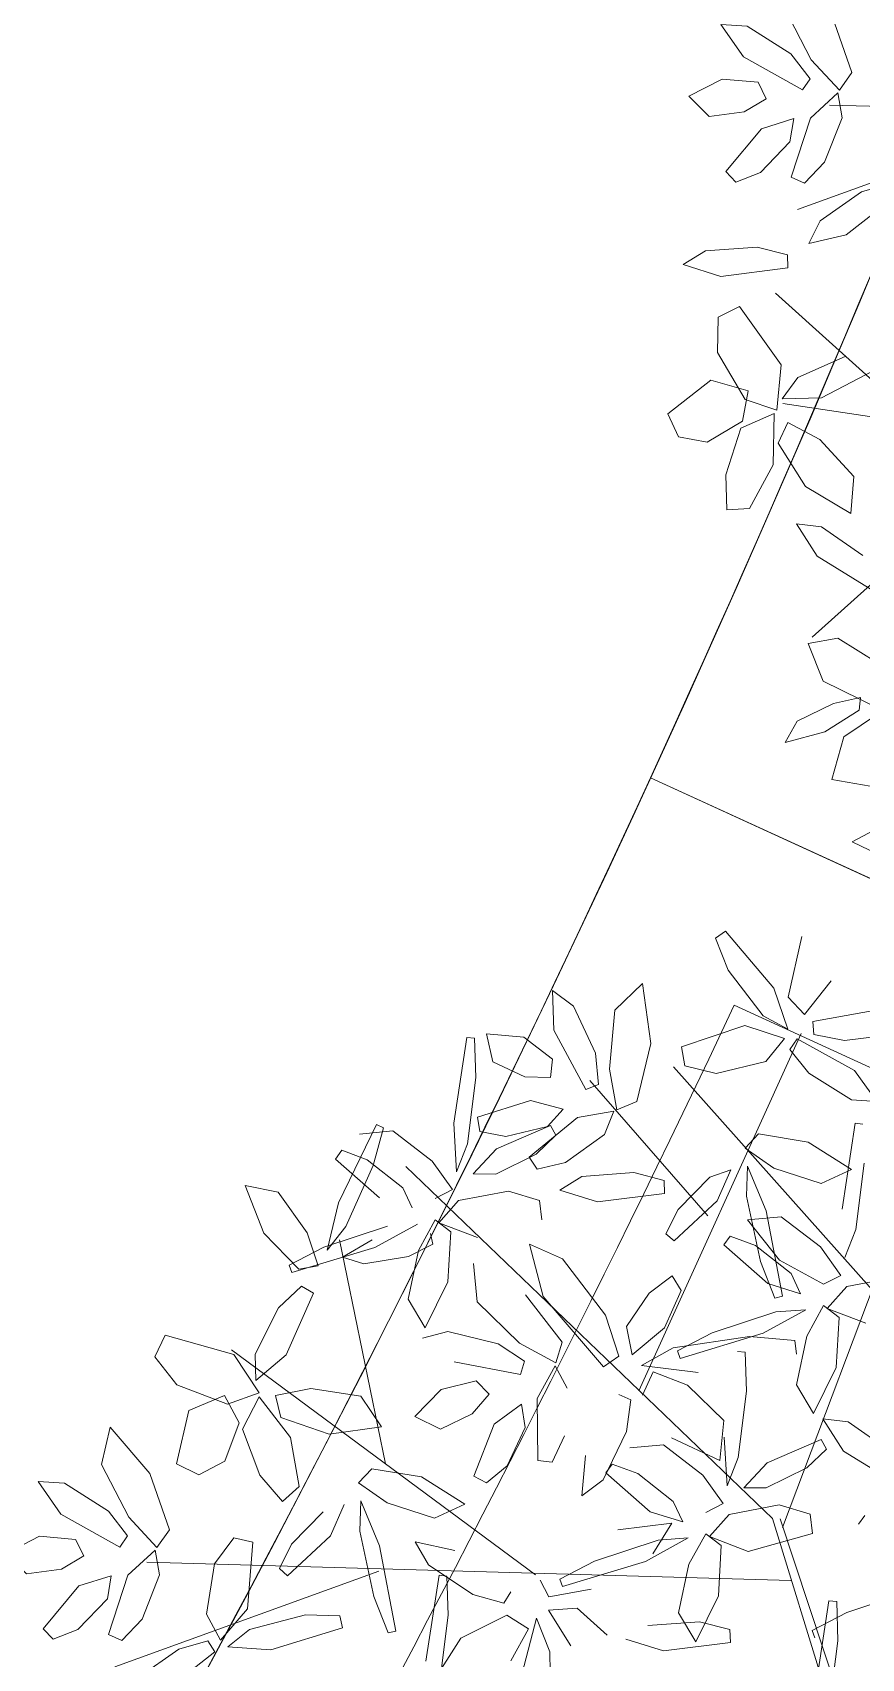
# Model space of a CAD drawing. Header units: millimetres. Extents: x 4980 to 19099, y 3891 to 5773.
# Drawn here: x 8071.67 to 8095.77, y 4416.18 to 4463.47 of the extents above; entities that cross this region are included whole.
import ezdxf

# ---------------------------------------------------------------- set-up
doc = ezdxf.new("R2010")
doc.units = ezdxf.units.MM
for name, color, linetype, lineweight in [('no3_ahşap gorunus on kalın', 34, 'Continuous', 20), ('no3_paslanmaz gorunus on', 163, 'Continuous', 18), ('no3_ölçü tefriş', 252, 'Continuous', 0), ('PLAN YAZI', 4, 'Continuous', 9)]:
    doc.layers.add(name, color=color, linetype=linetype, lineweight=lineweight)

# ---------------------------------------------------------------- blocks, each defined once
blk = doc.blocks.new('p34')
at = {"color": 68}
for p, q in [((1694.211, -14121.641), (1693.807, -14119.884)), ((1694.626, -14121.385), (1696.025, -14119.712)), ((1696.316, -14119.918), (1695.95, -14120.849)), ((1696.025, -14119.712), (1696.316, -14119.918)), ((1695.95, -14120.849), (1694.933, -14122.183)), ((1692.951, -14121.176), (1693.734, -14122.154)), ((1694.222, -14122.572), (1694.626, -14121.385)), ((1698.209, -14122.976), (1698.443, -14121.227)), ((1698.443, -14121.227), (1699.246, -14122.005)), ((1700.445, -14121.879), (1701.061, -14121.423)), ((1701.061, -14121.423), (1701.022, -14122.574)), ((1691.557, -14122.016), (1693.491, -14122.355)), ((1693.734, -14122.154), (1694.211, -14121.641)), ((1699.246, -14122.005), (1699.411, -14123.716)), ((1699.815, -14123.25), (1700.445, -14121.879)), ((1693.491, -14122.355), (1693.461, -14122.731)), ((1694.933, -14122.183), (1694.222, -14122.572)), ((1694.323, -14122.844), (1695.467, -14122.467)), ((1695.467, -14122.467), (1697.314, -14123.072)), ((1692.571, -14122.915), (1691.074, -14122.734)), ((1692.288, -14123.78), (1693.95, -14122.86)), ((1693.461, -14122.731), (1692.571, -14122.915)), ((1693.95, -14122.86), (1694.164, -14123.17)), ((1694.861, -14123.512), (1694.323, -14122.844)), ((1701.022, -14122.574), (1700.103, -14124.31)), ((1701.061, -14123.421), (1701.893, -14122.78)), ((1701.893, -14122.78), (1702.978, -14122.672)), ((1702.978, -14122.672), (1702.802, -14123.489)), ((1703.326, -14122.803), (1703.296, -14123.94)), ((1703.555, -14122.777), (1703.326, -14122.803)), ((1703.945, -14125.271), (1703.555, -14122.777)), ((1694.164, -14123.17), (1693.613, -14123.859)), ((1697.314, -14123.072), (1697.217, -14123.63)), ((1698.616, -14124.664), (1698.209, -14122.976)), ((1699.734, -14124.16), (1699.815, -14123.25)), ((1701.124, -14123.956), (1701.061, -14123.421)), ((1691.641, -14124.685), (1692.288, -14123.78)), ((1693.613, -14123.859), (1692.377, -14124.635)), ((1696.306, -14123.858), (1694.861, -14123.512)), ((1697.217, -14123.63), (1696.306, -14123.858)), ((1699.411, -14123.716), (1699.2, -14124.897)), ((1702.802, -14123.489), (1701.874, -14123.928)), ((1700.103, -14124.31), (1699.734, -14124.16)), ((1701.874, -14123.928), (1701.124, -14123.956)), ((1703.296, -14123.94), (1703.547, -14125.868)), ((1692.377, -14124.635), (1691.641, -14124.685)), ((1700.764, -14124.872), (1701.712, -14124.614)), ((1701.712, -14124.614), (1703.257, -14125.099)), ((1692.278, -14125.317), (1692.049, -14125.343)), ((1692.667, -14127.812), (1692.278, -14125.317)), ((1699.286, -14124.939), (1700.349, -14125.122)), ((1700.349, -14125.122), (1701.751, -14126.266)), ((1701.221, -14125.379), (1700.764, -14124.872)), ((1703.257, -14125.099), (1703.184, -14125.512)), ((1703.869, -14126.683), (1703.945, -14125.271)), ((1706.194, -14125.302), (1705.982, -14125.394)), ((1707.299, -14127.572), (1706.194, -14125.302)), ((1695.087, -14125.618), (1693.644, -14125.86)), ((1695.477, -14126.027), (1695.087, -14125.618)), ((1701.13, -14125.352), (1700.98, -14125.63)), ((1700.98, -14125.63), (1701.55, -14126.177)), ((1702.703, -14126.023), (1701.13, -14125.352)), ((1702.428, -14125.664), (1701.221, -14125.379)), ((1703.184, -14125.512), (1702.428, -14125.664)), ((1705.716, -14125.489), (1704.572, -14126.373)), ((1706.689, -14125.575), (1705.716, -14125.489)), ((1705.982, -14125.394), (1706.287, -14126.49)), ((1693.644, -14125.86), (1692.385, -14126.661)), ((1701.751, -14126.266), (1701.524, -14126.619)), ((1701.55, -14126.177), (1702.731, -14126.754)), ((1703.383, -14126.748), (1702.703, -14126.023)), ((1703.547, -14125.868), (1703.869, -14126.683)), ((1707.203, -14126.043), (1706.464, -14126.322)), ((1707.389, -14126.297), (1707.203, -14126.043)), ((1692.018, -14126.48), (1692.27, -14128.408)), ((1692.385, -14126.661), (1693.274, -14127.065)), ((1693.274, -14127.065), (1694.647, -14126.612)), ((1701.524, -14126.619), (1700.696, -14126.424)), ((1702.731, -14126.754), (1703.383, -14126.748)), ((1704.572, -14126.373), (1703.983, -14127.201)), ((1706.464, -14126.322), (1705.435, -14127.14)), ((1706.287, -14126.49), (1707.094, -14128.259)), ((1703.983, -14127.201), (1704.488, -14127.457)), ((1705.435, -14127.14), (1705.16, -14127.731)), ((1701.457, -14127.525), (1702.356, -14127.25)), ((1702.356, -14127.25), (1703.816, -14127.522)), ((1703.816, -14127.522), (1704.388, -14128.161)), ((1704.388, -14128.161), (1703.265, -14128.596)), ((1704.492, -14128.078), (1704.044, -14128.424)), ((1704.987, -14128.966), (1704.492, -14128.078)), ((1692.27, -14128.408), (1692.591, -14129.223)), ((1704.044, -14128.424), (1704.133, -14129.884)), ((1704.632, -14128.476), (1704.57, -14128.785)), ((1705.009, -14128.198), (1706.251, -14128.874)), ((1703.386, -14129.355), (1703.285, -14130.469))]:
    blk.add_line(p, q, dxfattribs=at)
at = {"color": 44}
for p, q in [((1694.436, -14137.067), (1688.808, -14122.302)), ((1698.592, -14133.078), (1693.838, -14122.703)), ((1691.802, -14130.168), (1697.552, -14123.652)), ((1696.572, -14127.998), (1699.979, -14124.041)), ((1694.72, -14136.809), (1705.34, -14126.519)), ((1705.965, -14135.169), (1707.275, -14128.65)), ((1701.623, -14138.41), (1710.428, -14131.837)), ((1692.198, -14143.891), (1694.497, -14136.818)), ((1692.508, -14144.125), (1694.72, -14136.809)), ((1694.199, -14138.612), (1712.916, -14138.004)), ((1706.176, -14138.29), (1713.856, -14141.038)), ((1710.391, -14147.209), (1714.509, -14143.47)), ((1701.348, -14148.674), (1714.309, -14146.676)), ((1706.751, -14147.489), (1713.483, -14153.476))]:
    blk.add_line(p, q, dxfattribs=at)
at = {"color": 66}
for p, q in [((1699.2, -14124.897), (1698.616, -14124.664)), ((1699.567, -14125.617), (1699.286, -14124.939)), ((1700.696, -14126.424), (1699.567, -14125.617)), ((1694.647, -14126.612), (1695.477, -14126.027)), ((1695.413, -14126.554), (1694.872, -14127.859)), ((1695.445, -14127.429), (1695.413, -14126.554)), ((1696.51, -14126.865), (1695.893, -14126.654)), ((1695.893, -14126.654), (1696.293, -14127.563)), ((1697.837, -14126.959), (1698.717, -14126.729)), ((1698.717, -14126.729), (1700.222, -14126.833)), ((1706.106, -14127.429), (1707.389, -14126.297)), ((1697.432, -14127.802), (1696.51, -14126.865)), ((1697.827, -14127.336), (1697.837, -14126.959)), ((1700.222, -14126.833), (1700.867, -14127.227)), ((1710.011, -14127.055), (1709.056, -14127.259)), ((1709.476, -14128.448), (1710.011, -14127.055)), ((1695.041, -14129.331), (1695.445, -14127.429)), ((1696.293, -14127.563), (1697.554, -14128.72)), ((1699.776, -14127.575), (1697.827, -14127.336)), ((1700.867, -14127.227), (1699.776, -14127.575)), ((1701.39, -14128.088), (1701.457, -14127.525)), ((1707.641, -14128.944), (1707.299, -14127.572)), ((1709.056, -14127.259), (1708.222, -14128.44)), ((1694.438, -14128.029), (1693.294, -14128.913)), ((1694.872, -14127.859), (1694.409, -14130.341)), ((1695.411, -14128.115), (1694.438, -14128.029)), ((1694.491, -14129.289), (1695.411, -14128.115)), ((1697.787, -14128.508), (1697.432, -14127.802)), ((1695.925, -14128.583), (1695.186, -14128.862)), ((1696.111, -14128.837), (1695.925, -14128.583)), ((1697.554, -14128.72), (1697.787, -14128.508)), ((1707.732, -14128.861), (1705.883, -14128.258)), ((1707.094, -14128.259), (1707.641, -14128.944)), ((1708.222, -14128.44), (1707.903, -14129.405)), ((1708.46, -14129.501), (1709.476, -14128.448)), ((1693.294, -14128.913), (1692.706, -14129.742)), ((1695.186, -14128.862), (1694.157, -14129.68)), ((1694.829, -14129.969), (1696.111, -14128.837)), ((1700.797, -14129.224), (1701.756, -14128.794)), ((1701.756, -14128.794), (1701.364, -14130.323)), ((1704.57, -14128.785), (1705.276, -14129.141)), ((1705.293, -14130.379), (1704.987, -14128.966)), ((1706.251, -14128.874), (1708.67, -14129.595)), ((1707.196, -14129.148), (1706.333, -14128.656)), ((1708.746, -14129.378), (1707.732, -14128.861)), ((1693.21, -14129.997), (1694.491, -14129.289)), ((1694.634, -14130.393), (1695.041, -14129.331)), ((1699.551, -14130.874), (1700.797, -14129.224)), ((1705.276, -14129.141), (1706.574, -14129.345)), ((1706.574, -14129.345), (1707.196, -14129.148)), ((1707.903, -14129.405), (1708.46, -14129.501)), ((1708.67, -14129.595), (1708.746, -14129.378)), ((1691.078, -14129.79), (1692.539, -14130.062)), ((1692.706, -14129.742), (1693.21, -14129.997)), ((1694.157, -14129.68), (1693.882, -14130.271)), ((1693.882, -14130.271), (1694.829, -14129.969)), ((1697.617, -14129.738), (1697.348, -14130.162)), ((1698.284, -14130.237), (1697.617, -14129.738)), ((1708.045, -14130.193), (1708.391, -14129.995)), ((1708.391, -14129.995), (1709.057, -14130.621)), ((1692.539, -14130.062), (1693.111, -14130.701)), ((1694.409, -14130.341), (1694.634, -14130.393)), ((1697.348, -14130.162), (1697.846, -14131.243)), ((1698.948, -14131.205), (1698.284, -14130.237)), ((1708.844, -14131.988), (1708.045, -14130.193)), ((1693.111, -14130.701), (1691.987, -14131.136)), ((1693.214, -14130.618), (1692.766, -14130.964)), ((1692.766, -14130.964), (1692.855, -14132.424)), ((1693.709, -14131.506), (1693.214, -14130.618)), ((1694.606, -14130.798), (1693.732, -14130.738)), ((1693.732, -14130.738), (1694.973, -14131.414)), ((1699.174, -14132.068), (1699.551, -14130.874)), ((1709.057, -14130.621), (1709.746, -14131.962)), ((1697.846, -14131.243), (1698.783, -14132.024)), ((1698.783, -14132.024), (1698.948, -14131.205)), ((1699.623, -14132.377), (1699.174, -14132.068))]:
    blk.add_line(p, q, dxfattribs=at)
at = {"color": 64}
for p, q in [((1704.133, -14129.884), (1704.797, -14131.22)), ((1701.364, -14130.323), (1699.623, -14132.377)), ((1700.821, -14131.648), (1701.878, -14130.272)), ((1703.285, -14130.469), (1702.057, -14131.672)), ((1704.797, -14131.22), (1705.293, -14130.379)), ((1696.454, -14131.401), (1694.606, -14130.798)), ((1694.973, -14131.414), (1697.392, -14132.135)), ((1697.468, -14131.918), (1696.454, -14131.401)), ((1702.674, -14131.693), (1704.136, -14131.323)), ((1704.136, -14131.323), (1704.878, -14131.515)), ((1710.362, -14131.973), (1712.36, -14131.405)), ((1712.36, -14131.405), (1712.656, -14132.03)), ((1694.015, -14132.919), (1693.709, -14131.506)), ((1694.01, -14132.023), (1694.056, -14131.628)), ((1694.056, -14131.628), (1695.374, -14131.51)), ((1695.374, -14131.51), (1697.589, -14131.832)), ((1695.726, -14131.939), (1695.498, -14131.964)), ((1697.392, -14132.135), (1697.468, -14131.918)), ((1697.589, -14131.832), (1698.51, -14132.338)), ((1701.005, -14132.25), (1700.821, -14131.648)), ((1702.057, -14131.672), (1701.005, -14132.25)), ((1701.915, -14132.202), (1702.674, -14131.693)), ((1695.498, -14131.964), (1695.467, -14133.101)), ((1698.51, -14132.338), (1696.87, -14132.551)), ((1700.676, -14132.987), (1701.027, -14132.343)), ((1701.027, -14132.343), (1701.553, -14133.285)), ((1702.029, -14132.583), (1701.915, -14132.202)), ((1703.958, -14132.208), (1702.029, -14132.583)), ((1709.726, -14132.729), (1708.844, -14131.988)), ((1709.636, -14133.084), (1710.362, -14131.973)), ((1709.746, -14131.962), (1709.726, -14132.729)), ((1712.656, -14132.03), (1712.029, -14132.843)), ((1692.855, -14132.424), (1693.519, -14133.76)), ((1697.182, -14132.921), (1698.174, -14132.525)), ((1698.174, -14132.525), (1698.489, -14133.202)), ((1702.946, -14133.155), (1703.323, -14132.77)), ((1703.323, -14132.77), (1704.345, -14133.016)), ((1712.029, -14132.843), (1710.553, -14133.415)), ((1693.519, -14133.76), (1694.015, -14132.919)), ((1695.467, -14133.101), (1695.718, -14135.029)), ((1696.131, -14133.945), (1697.182, -14132.921)), ((1699.172, -14133.181), (1698.827, -14133.333)), ((1698.827, -14133.333), (1698.959, -14134.26)), ((1701.553, -14133.285), (1701.542, -14135.094)), ((1703.439, -14133.722), (1702.946, -14133.155)), ((1704.345, -14133.016), (1705.111, -14133.791)), ((1706.084, -14134.092), (1706.68, -14133.201)), ((1706.68, -14133.201), (1708.13, -14132.973)), ((1708.13, -14132.973), (1709.159, -14133.168)), ((1708.726, -14134.39), (1709.632, -14133.207)), ((1709.159, -14133.168), (1709.009, -14133.807)), ((1709.632, -14133.207), (1710.124, -14134.144)), ((1710.553, -14133.415), (1709.636, -14133.084)), ((1710.218, -14133.955), (1710.642, -14133.163)), ((1710.642, -14133.163), (1711.681, -14133.597)), ((1701.9, -14134.124), (1702.007, -14133.45)), ((1702.007, -14133.45), (1702.804, -14134.026)), ((1704.364, -14134.167), (1703.439, -14133.722)), ((1705.111, -14133.791), (1704.364, -14134.167)), ((1709.009, -14133.807), (1707.601, -14134.295)), ((1711.681, -14133.597), (1712.048, -14135.141)), ((1691.321, -14134.842), (1692.515, -14134.003)), ((1692.515, -14134.003), (1693.247, -14133.916)), ((1693.247, -14133.916), (1692.648, -14134.852)), ((1696.248, -14135.107), (1696.131, -14133.945)), ((1698.959, -14134.26), (1699.644, -14135.657)), ((1702.436, -14135.243), (1701.9, -14134.124)), ((1702.804, -14134.026), (1703.397, -14135.533)), ((1707.601, -14134.295), (1706.084, -14134.092)), ((1710.124, -14134.144), (1709.626, -14135.48)), ((1710.641, -14135.074), (1710.218, -14133.955)), ((1712.824, -14135.418), (1713.963, -14134.069)), ((1713.963, -14134.069), (1714.22, -14135.158)), ((1693.301, -14134.514), (1693.151, -14134.791)), ((1694.874, -14135.185), (1693.301, -14134.514)), ((1696.04, -14135.844), (1696.116, -14134.433)), ((1697.652, -14134.445), (1696.248, -14135.107)), ((1697.887, -14134.65), (1696.743, -14135.534)), ((1698.86, -14134.736), (1697.887, -14134.65)), ((1701.126, -14135.14), (1700.758, -14134.372)), ((1708.476, -14135.818), (1708.726, -14134.39)), ((1692.648, -14134.852), (1691.036, -14135.857)), ((1693.151, -14134.791), (1693.721, -14135.339)), ((1695.554, -14135.909), (1694.874, -14135.185)), ((1695.718, -14135.029), (1696.04, -14135.844)), ((1699.374, -14135.205), (1698.635, -14135.483)), ((1699.56, -14135.459), (1699.374, -14135.205)), ((1700.262, -14136.123), (1700.157, -14134.95)), ((1701.542, -14135.094), (1701.126, -14135.14)), ((1703.03, -14135.736), (1702.436, -14135.243)), ((1711.392, -14135.47), (1710.641, -14135.074)), ((1712.048, -14135.141), (1711.392, -14135.47)), ((1714.22, -14135.158), (1713.439, -14136.689)), ((1693.721, -14135.339), (1694.902, -14135.915)), ((1696.743, -14135.534), (1696.154, -14136.363)), ((1698.635, -14135.483), (1697.606, -14136.301)), ((1698.277, -14136.591), (1699.56, -14135.459)), ((1699.644, -14135.657), (1700.262, -14136.123)), ((1703.397, -14135.533), (1703.03, -14135.736)), ((1704.923, -14135.551), (1703.665, -14136.352)), ((1706.366, -14135.309), (1704.923, -14135.551)), ((1705.927, -14136.303), (1706.757, -14135.718)), ((1706.757, -14135.718), (1706.366, -14135.309)), ((1709.626, -14135.48), (1708.962, -14136.255)), ((1712.258, -14137.059), (1712.824, -14135.418)), ((1714.03, -14136.513), (1715.299, -14135.697)), ((1715.299, -14135.697), (1716.064, -14135.644)), ((1716.064, -14135.644), (1715.411, -14136.594)), ((1694.902, -14135.915), (1695.554, -14135.909)), ((1708.962, -14136.255), (1708.476, -14135.818)), ((1693.628, -14136.687), (1694.527, -14136.412)), ((1694.527, -14136.412), (1695.987, -14136.683)), ((1696.154, -14136.363), (1696.659, -14136.619)), ((1697.606, -14136.301), (1697.331, -14136.893)), ((1697.331, -14136.893), (1698.277, -14136.591)), ((1703.665, -14136.352), (1704.553, -14136.756)), ((1704.553, -14136.756), (1705.927, -14136.303)), ((1707.172, -14136.345), (1707.573, -14137.254)), ((1708.711, -14137.493), (1707.789, -14136.556)), ((1713.472, -14137.236), (1714.03, -14136.513)), ((1715.411, -14136.594), (1713.702, -14137.561)), ((1692.229, -14136.982), (1692.043, -14136.728)), ((1693.561, -14137.249), (1693.628, -14136.687)), ((1695.987, -14136.683), (1696.56, -14137.323)), ((1698.206, -14137.822), (1697.652, -14136.93)), ((1697.652, -14136.93), (1699.22, -14137.114)), ((1712.625, -14137.57), (1712.258, -14137.059)), ((1713.439, -14136.689), (1712.625, -14137.57)), ((1695.436, -14137.758), (1693.561, -14137.249)), ((1698.054, -14137.419), (1697.18, -14137.359)), ((1697.18, -14137.359), (1698.422, -14138.035)), ((1699.903, -14138.022), (1698.054, -14137.419)), ((1705.114, -14137.437), (1703.966, -14137.697)), ((1709.066, -14138.199), (1708.711, -14137.493)), ((1709.83, -14137.432), (1710.381, -14137.303)), ((1709.994, -14139.368), (1709.83, -14137.432)), ((1710.381, -14137.303), (1710.947, -14138.053)), ((1713.702, -14137.561), (1713.472, -14137.236)), ((1714.752, -14137.813), (1714.988, -14137.328)), ((1714.988, -14137.328), (1716.034, -14137.236)), ((1716.034, -14137.236), (1717.007, -14137.729)), ((1698.422, -14138.035), (1700.841, -14138.756)), ((1700.917, -14138.539), (1699.903, -14138.022)), ((1710.947, -14138.053), (1711.192, -14139.518)), ((1712.547, -14138.374), (1712.675, -14137.652)), ((1712.675, -14137.652), (1713.472, -14138.378)), ((1715.4, -14138.193), (1714.752, -14137.813)), ((1700.841, -14138.756), (1700.917, -14138.539)), ((1701.487, -14138.568), (1701.24, -14139.054)), ((1708.833, -14138.411), (1709.066, -14138.199)), ((1713.064, -14139.662), (1712.547, -14138.374)), ((1713.472, -14138.378), (1714.037, -14140.097)), ((1714.068, -14139.064), (1713.956, -14138.391)), ((1713.956, -14138.391), (1714.894, -14138.684)), ((1716.419, -14138.322), (1715.4, -14138.193)), ((1692.572, -14139.545), (1690.723, -14138.943)), ((1701.24, -14139.054), (1700.006, -14138.839)), ((1702.343, -14138.908), (1702.54, -14139.23)), ((1702.54, -14139.23), (1703.441, -14138.976)), ((1714.894, -14138.684), (1715.935, -14139.924)), ((1692.867, -14139.229), (1692.836, -14140.366)), ((1693.096, -14139.204), (1692.867, -14139.229)), ((1693.485, -14141.698), (1693.096, -14139.204)), ((1700.415, -14139.392), (1699.544, -14140.179)), ((1701.248, -14139.447), (1700.415, -14139.392)), ((1700.599, -14140.479), (1701.248, -14139.447)), ((1710.787, -14140.275), (1709.994, -14139.368)), ((1714.932, -14139.954), (1714.068, -14139.064)), ((1693.586, -14140.062), (1692.572, -14139.545)), ((1701.216, -14140.656), (1701.596, -14139.676)), ((1701.596, -14139.676), (1702.024, -14141.273)), ((1701.826, -14139.985), (1702.454, -14139.583)), ((1702.35, -14140.915), (1701.826, -14139.985)), ((1711.192, -14139.518), (1710.787, -14140.275)), ((1713.656, -14140.273), (1713.064, -14139.662)), ((1710.947, -14140.612), (1711.149, -14140.294)), ((1711.149, -14140.294), (1711.999, -14140.532)), ((1714.037, -14140.097), (1713.656, -14140.273)), ((1712.444, -14141.783), (1710.947, -14140.612)), ((1711.999, -14140.532), (1713.196, -14141.367))]:
    blk.add_line(p, q, dxfattribs=at)
at = {"color": 62}
for p, q in [((1706.693, -14136.245), (1706.151, -14137.55)), ((1706.725, -14137.12), (1706.693, -14136.245)), ((1706.32, -14139.022), (1706.725, -14137.12)), ((1696.56, -14137.323), (1695.436, -14137.758)), ((1696.663, -14137.239), (1696.215, -14137.585)), ((1696.215, -14137.585), (1696.304, -14139.046)), ((1697.158, -14138.127), (1696.663, -14137.239)), ((1704.734, -14138.111), (1705.114, -14137.437)), ((1706.151, -14137.55), (1705.689, -14140.032)), ((1707.573, -14137.254), (1708.833, -14138.411)), ((1717.007, -14137.729), (1716.419, -14138.322)), ((1697.464, -14139.541), (1697.158, -14138.127)), ((1703.441, -14138.976), (1704.734, -14138.111)), ((1704.196, -14138.439), (1704.165, -14139.576)), ((1704.425, -14138.414), (1704.196, -14138.439)), ((1704.814, -14140.908), (1704.425, -14138.414)), ((1705.913, -14140.084), (1706.32, -14139.022)), ((1696.304, -14139.046), (1696.968, -14140.382)), ((1695.975, -14140.027), (1696.855, -14139.797)), ((1696.855, -14139.797), (1698.359, -14139.901)), ((1696.968, -14140.382), (1697.464, -14139.541)), ((1702.454, -14139.583), (1703.798, -14140.247)), ((1704.165, -14139.576), (1704.416, -14141.504)), ((1707.24, -14139.93), (1707.316, -14139.582)), ((1709.326, -14140.566), (1707.24, -14139.93)), ((1707.316, -14139.582), (1708.316, -14139.555)), ((1708.316, -14139.555), (1709.94, -14139.971)), ((1709.94, -14139.971), (1710.576, -14140.474)), ((1715.651, -14140.233), (1714.932, -14139.954)), ((1715.935, -14139.924), (1715.651, -14140.233)), ((1692.836, -14140.366), (1693.088, -14142.294)), ((1693.51, -14140.28), (1693.586, -14140.062)), ((1695.964, -14140.404), (1695.975, -14140.027)), ((1697.913, -14140.644), (1695.964, -14140.404)), ((1699.004, -14140.296), (1697.913, -14140.644)), ((1703.798, -14140.247), (1704.641, -14141.55)), ((1705.689, -14140.032), (1705.913, -14140.084)), ((1701.191, -14142.894), (1701.216, -14140.656)), ((1710.576, -14140.474), (1709.326, -14140.566)), ((1713.196, -14141.367), (1713.529, -14142.025)), ((1713.529, -14142.025), (1712.444, -14141.783)), ((1714.154, -14142.358), (1715.034, -14142.128)), ((1715.034, -14142.128), (1716.539, -14142.232)), ((1716.539, -14142.232), (1717.184, -14142.627)), ((1714.144, -14142.735), (1714.154, -14142.358)), ((1716.093, -14142.974), (1714.144, -14142.735)), ((1717.184, -14142.627), (1716.093, -14142.974)), ((1714.353, -14145.55), (1715.553, -14143.855)), ((1715.553, -14143.855), (1716.176, -14144.156)), ((1716.176, -14144.156), (1716.196, -14145.183)), ((1716.196, -14145.183), (1715.404, -14146.554)), ((1713.178, -14146.512), (1711.431, -14145.614)), ((1712.488, -14145.313), (1713.866, -14145.927)), ((1714.482, -14146.871), (1714.353, -14145.55)), ((1713.866, -14145.927), (1714.33, -14146.537)), ((1715.316, -14146.301), (1716.398, -14145.989)), ((1716.398, -14145.989), (1717.651, -14146.962)), ((1714.33, -14146.537), (1713.178, -14146.512)), ((1715.404, -14146.554), (1714.482, -14146.871)), ((1715.481, -14147.184), (1715.316, -14146.301)), ((1714.592, -14148.459), (1714.557, -14146.969)), ((1714.557, -14146.969), (1715.527, -14147.391)), ((1717.651, -14146.962), (1717.346, -14147.63)), ((1713.239, -14147.728), (1714.163, -14147.235)), ((1714.163, -14147.235), (1714.447, -14147.826)), ((1716.513, -14147.792), (1715.481, -14147.184)), ((1715.527, -14147.391), (1715.976, -14148.744)), ((1712.252, -14148.813), (1713.239, -14147.728)), ((1714.447, -14147.826), (1713.655, -14149.089)), ((1717.346, -14147.63), (1716.513, -14147.792)), ((1715.292, -14149.728), (1714.592, -14148.459)), ((1712.346, -14149.882), (1712.252, -14148.813)), ((1715.976, -14148.744), (1715.944, -14149.764)), ((1713.655, -14149.089), (1712.346, -14149.882)), ((1715.944, -14149.764), (1715.292, -14149.728)), ((1713.193, -14150.27), (1713.925, -14150.182)), ((1713.925, -14150.182), (1713.326, -14151.119))]:
    blk.add_line(p, q, dxfattribs=at)
at = {"color": 60}
for p, q in [((1711.999, -14151.109), (1713.193, -14150.27)), ((1713.326, -14151.119), (1711.713, -14152.124)), ((1711.557, -14154.246), (1712.737, -14153.513)), ((1712.737, -14153.513), (1713.595, -14153.665)), ((1713.595, -14153.665), (1713.165, -14154.761)), ((1713.165, -14154.761), (1711.531, -14155.571)), ((1712.873, -14155.409), (1712.082, -14155.234)), ((1712.082, -14155.234), (1712.124, -14155.604)), ((1713.932, -14155.916), (1712.873, -14155.409)), ((1711.558, -14155.7), (1712.573, -14156.374)), ((1712.124, -14155.604), (1713.123, -14156.235)), ((1714.279, -14156.537), (1713.932, -14155.916)), ((1712.573, -14156.374), (1712.931, -14157.615)), ((1713.123, -14156.235), (1714.279, -14156.537)), ((1712.931, -14157.615), (1711.811, -14157.814)), ((1710.786, -14158.609), (1712.345, -14159.435)), ((1712.345, -14159.435), (1711.336, -14159.918))]:
    blk.add_line(p, q, dxfattribs=at)

msp = doc.modelspace()

# ---------------------------------------------------------------- linework, layer by layer
at = {"layer": 'no3_ahşap gorunus on kalın', "elevation": -0.527}
for points in [[(8159.438, 4550.083, -0.065215), (8121.453, 4427.206), (8089.639, 4441.798, 0.065201), (8124.94, 4555.991), (8159.438, 4550.083)], [(8121.453, 4427.206, -0.065201), (8053.107, 4318.254), (8026.124, 4340.545, 0.065175), (8089.639, 4441.798), (8121.453, 4427.206)]]:
    msp.add_lwpolyline(points, format="xyb", dxfattribs=at)
msp.add_lwpolyline([(8114.8, 4424.756, -0.060082), (8052.417, 4325.309), (8033.142, 4341.233, 0.059783), (8092.075, 4435.18)], format="xyb", close=True, dxfattribs=at)
at = {"layer": 'no3_ahşap gorunus on kalın'}
for radius, start in [(460.24, 292.24163), (495.24, 290.59517)]:
    msp.add_arc((7671.303, 4633.672, -0.527), radius, start, 350.28285, dxfattribs=at)
at = {"layer": 'no3_paslanmaz gorunus on'}
msp.add_line((8121.453, 4427.206, -0.527), (8089.639, 4441.798, -0.527), dxfattribs=at)
at = {"layer": 'PLAN YAZI', "color": 154}
for radius, start, end in [(495.24, 290.59517, 350.25481), (588.235, 287.226616, 350.254812)]:
    msp.add_arc((7671.303, 4633.672, -0.527), radius, start, end, dxfattribs=at)

# ---------------------------------------------------------------- block references
at = {"layer": 'no3_ölçü tefriş', "xscale": -1, "rotation": 0.2328300535295913}
for p in [(9750.292, 18606.207), (9730.449, 18563.826)]:
    msp.add_blockref('p34', p, dxfattribs=at)

doc.saveas('drawing.dxf')
